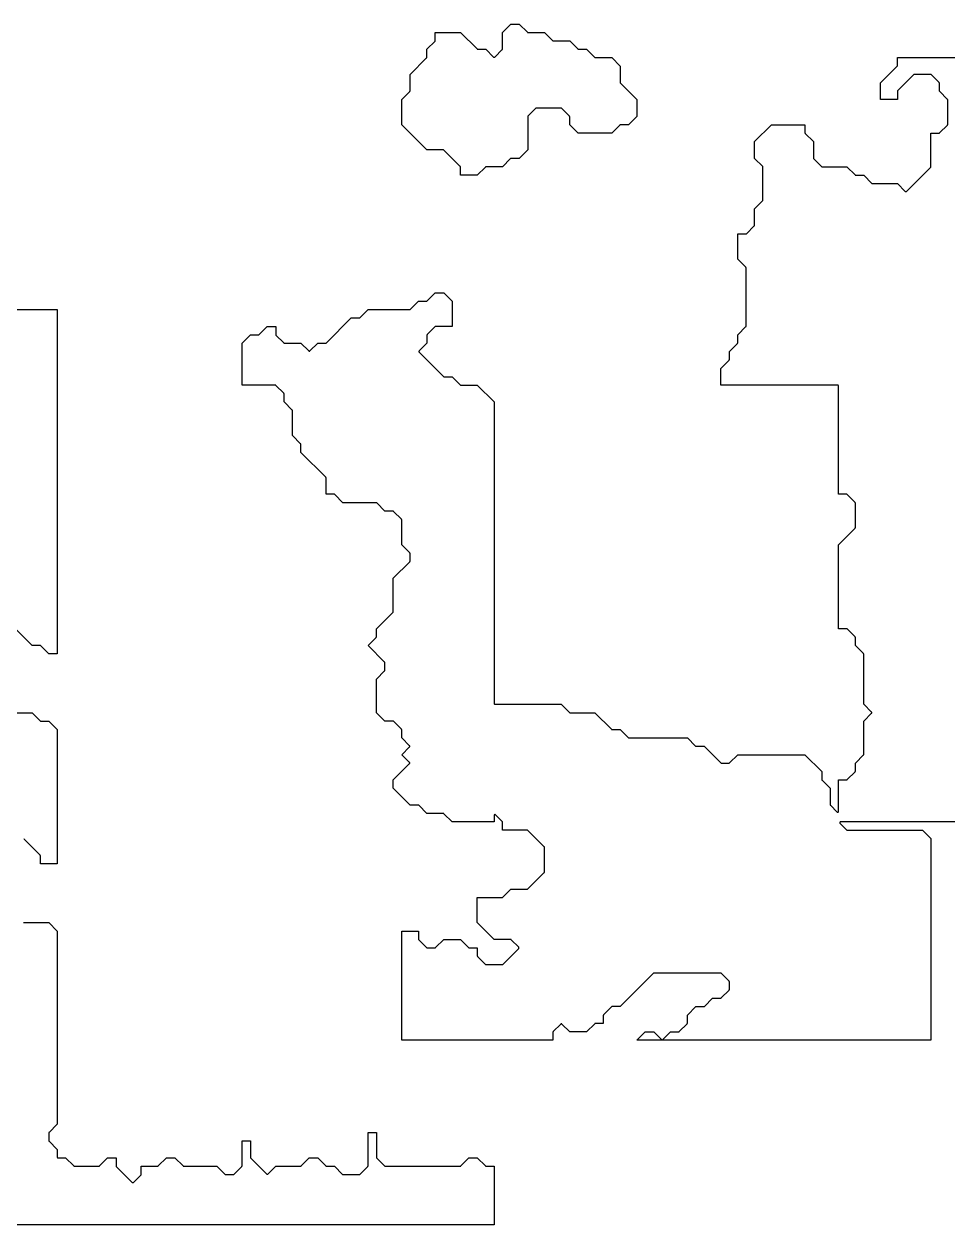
# Model space of a CAD drawing. Header units: metres. Extents: x 0 to 799, y 1 to 1100.
# Drawn here: x 579 to 689, y 1 to 144 of the extents above; entities that cross this region are included whole.
import ezdxf

# ---------------------------------------------------------------- set-up
doc = ezdxf.new("R2010")
doc.units = ezdxf.units.M
doc.layers.add('forest', color=7, linetype='Continuous')

msp = doc.modelspace()

# ---------------------------------------------------------------- linework, layer by layer
at = {"layer": 'forest', "color": 194}
for points in [[(624, 132), (624, 132), (624, 135), (624, 135), (624, 135), (624.97, 135.97), (624.98, 135.98), (624.98, 135.99), (624.99, 135.99), (624.99, 136), (625, 136.01), (625, 136.02), (625, 136.03), (625, 136.04), (625, 138), (625, 138), (625, 138), (626.97, 139.97), (626.98, 139.98), (626.98, 139.99), (626.99, 139.99), (626.99, 140), (627, 140.01), (627, 140.02), (627, 140.03), (627, 140.04), (627, 141), (627, 141), (627, 141), (627.97, 141.97), (627.98, 141.98), (627.98, 141.99), (627.99, 141.99), (627.99, 142), (628, 142.01), (628, 142.02), (628, 142.03), (628, 142.04), (628, 143), (628, 143), (628, 143), (631, 143), (631, 143), (631, 143), (632.97, 141.03), (632.98, 141.02), (632.99, 141.02), (632.99, 141.01), (633, 141.01), (633.01, 141), (633.02, 141), (633.03, 141), (633.04, 141), (634, 141), (634, 141), (634, 141), (634.93, 140.07), (634.94, 140.06), (634.94, 140.06), (634.95, 140.05), (634.96, 140.05), (634.97, 140.05), (634.98, 140.04), (634.99, 140.04), (635, 140.04), (635.01, 140.04), (635.02, 140.04), (635.03, 140.05), (635.04, 140.05), (635.05, 140.05), (635.06, 140.06), (635.06, 140.06), (635.07, 140.07), (635.97, 140.97), (635.98, 140.98), (635.98, 140.99), (635.99, 140.99), (635.99, 141), (636, 141.01), (636, 141.02), (636, 141.03), (636, 141.04), (636, 143), (636, 143), (636, 143), (637, 144), (637, 144), (637, 144), (638, 144), (638, 144), (638, 144), (638.97, 143.03), (638.98, 143.02), (638.99, 143.02), (638.99, 143.01), (639, 143.01), (639.01, 143), (639.02, 143), (639.03, 143), (639.04, 143), (641, 143), (641, 143), (641, 143), (641.97, 142.03), (641.98, 142.02), (641.99, 142.02), (641.99, 142.01), (642, 142.01), (642.01, 142), (642.02, 142), (642.03, 142), (642.04, 142), (644, 142), (644, 142), (644, 142), (644.97, 141.03), (644.98, 141.02), (644.99, 141.02), (644.99, 141.01), (645, 141.01), (645.01, 141), (645.02, 141), (645.03, 141), (645.04, 141), (646, 141), (646, 141), (646, 141), (646.97, 140.03), (646.98, 140.02), (646.99, 140.02), (646.99, 140.01), (647, 140.01), (647.01, 140), (647.02, 140), (647.03, 140), (647.04, 140), (649, 140), (649, 140), (649, 140), (650, 139), (650, 139), (650, 139), (650, 137.04), (650, 137.03), (650, 137.02), (650, 137.01), (650.01, 137), (650.01, 136.99), (650.02, 136.99), (650.02, 136.98), (650.03, 136.97), (652, 135), (652, 135), (652, 135), (652, 133), (652, 133), (652, 133), (651, 132), (651, 132), (651, 132), (650.04, 132), (650.03, 132), (650.02, 132), (650.01, 132), (650, 131.99), (649.99, 131.99), (649.99, 131.98), (649.98, 131.98), (649.97, 131.97), (649, 131), (649, 131), (649, 131), (645, 131), (645, 131), (645, 131), (644, 132), (644, 132), (644, 132), (644, 132.96), (644, 132.97), (644, 132.98), (644, 132.99), (643.99, 133), (643.99, 133.01), (643.98, 133.01), (643.98, 133.02), (643.97, 133.03), (643.03, 133.97), (643.02, 133.98), (643.01, 133.98), (643.01, 133.99), (643, 133.99), (642.99, 134), (642.98, 134), (642.97, 134), (642.96, 134), (640.04, 134), (640.03, 134), (640.02, 134), (640.01, 134), (640, 133.99), (639.99, 133.99), (639.99, 133.98), (639.98, 133.98), (639.97, 133.97), (639.03, 133.03), (639.02, 133.02), (639.02, 133.01), (639.01, 133.01), (639.01, 133), (639, 132.99), (639, 132.98), (639, 132.97), (639, 132.96), (639, 129), (639, 129), (639, 129), (638, 128), (638, 128), (638, 128), (637.04, 128), (637.03, 128), (637.02, 128), (637.01, 128), (637, 127.99), (636.99, 127.99), (636.99, 127.98), (636.98, 127.98), (636.97, 127.97), (636, 127), (636, 127), (636, 127), (634.04, 127), (634.03, 127), (634.02, 127), (634.01, 127), (634, 126.99), (633.99, 126.99), (633.99, 126.98), (633.98, 126.98), (633.97, 126.97), (633, 126), (633, 126), (633, 126), (631, 126), (631, 126), (631, 126), (631, 126.96), (631, 126.97), (631, 126.98), (631, 126.99), (630.99, 127), (630.99, 127.01), (630.98, 127.01), (630.98, 127.02), (630.97, 127.03), (629.03, 128.97), (629.02, 128.98), (629.01, 128.98), (629.01, 128.99), (629, 128.99), (628.99, 129), (628.98, 129), (628.97, 129), (628.96, 129), (627, 129), (627, 129), (627, 129), (624, 132), (624, 132)], [(605, 101), (605, 101), (605, 106), (605, 106), (605, 106), (606, 107), (606, 107), (606, 107), (606.96, 107), (606.97, 107), (606.98, 107), (606.99, 107), (607, 107.01), (607.01, 107.01), (607.01, 107.02), (607.02, 107.02), (607.03, 107.03), (608, 108), (608, 108), (608, 108), (609, 108), (609, 108), (609, 108), (609, 107.04), (609, 107.03), (609, 107.02), (609, 107.01), (609.01, 107), (609.01, 106.99), (609.02, 106.99), (609.02, 106.98), (609.03, 106.97), (609.97, 106.03), (609.98, 106.02), (609.99, 106.02), (609.99, 106.01), (610, 106.01), (610.01, 106), (610.02, 106), (610.03, 106), (610.04, 106), (612, 106), (612, 106), (612, 106), (612.93, 105.07), (612.94, 105.06), (612.94, 105.06), (612.95, 105.05), (612.96, 105.05), (612.97, 105.05), (612.98, 105.04), (612.99, 105.04), (613, 105.04), (613.01, 105.04), (613.02, 105.04), (613.03, 105.05), (613.04, 105.05), (613.05, 105.05), (613.06, 105.06), (613.06, 105.06), (613.07, 105.07), (614, 106), (614, 106), (614, 106), (614.96, 106), (614.97, 106), (614.98, 106), (614.99, 106), (615, 106.01), (615.01, 106.01), (615.01, 106.02), (615.02, 106.02), (615.03, 106.03), (618, 109), (618, 109), (618, 109), (618.96, 109), (618.97, 109), (618.98, 109), (618.99, 109), (619, 109.01), (619.01, 109.01), (619.01, 109.02), (619.02, 109.02), (619.03, 109.03), (620, 110), (620, 110), (620, 110), (624.96, 110), (624.97, 110), (624.98, 110), (624.99, 110), (625, 110.01), (625.01, 110.01), (625.01, 110.02), (625.02, 110.02), (625.03, 110.03), (626, 111), (626, 111), (626, 111), (626.96, 111), (626.97, 111), (626.98, 111), (626.99, 111), (627, 111.01), (627.01, 111.01), (627.01, 111.02), (627.02, 111.02), (627.03, 111.03), (628, 112), (628, 112), (628, 112), (629, 112), (629, 112), (629, 112), (630, 111), (630, 111), (630, 111), (630, 108), (630, 108), (630, 108), (628.04, 108), (628.03, 108), (628.02, 108), (628.01, 108), (628, 107.99), (627.99, 107.99), (627.99, 107.98), (627.98, 107.98), (627.97, 107.97), (627.03, 107.03), (627.02, 107.02), (627.02, 107.01), (627.01, 107.01), (627.01, 107), (627, 106.99), (627, 106.98), (627, 106.97), (627, 106.96), (627, 106), (627, 106), (627, 106), (626.07, 105.07), (626.06, 105.06), (626.06, 105.06), (626.05, 105.05), (626.05, 105.04), (626.05, 105.03), (626.04, 105.02), (626.04, 105.01), (626.04, 105), (626.04, 104.99), (626.04, 104.98), (626.05, 104.97), (626.05, 104.96), (626.05, 104.95), (626.06, 104.94), (626.06, 104.94), (626.07, 104.93), (628.97, 102.03), (628.98, 102.02), (628.99, 102.02), (628.99, 102.01), (629, 102.01), (629.01, 102), (629.02, 102), (629.03, 102), (629.04, 102), (630, 102), (630, 102), (630, 102), (630.97, 101.03), (630.98, 101.02), (630.99, 101.02), (630.99, 101.01), (631, 101.01), (631.01, 101), (631.02, 101), (631.03, 101), (631.04, 101), (633, 101), (633, 101), (633, 101), (635, 99), (635, 99), (635, 99), (635, 63.1), (635, 63.09), (635, 63.08), (635, 63.07), (635.01, 63.06), (635.01, 63.05), (635.02, 63.04), (635.02, 63.04), (635.03, 63.03), (635.04, 63.02), (635.04, 63.02), (635.05, 63.01), (635.06, 63.01), (635.07, 63), (635.08, 63), (635.09, 63), (635.1, 63), (643, 63), (643, 63), (643, 63), (643.97, 62.03), (643.98, 62.02), (643.99, 62.02), (643.99, 62.01), (644, 62.01), (644.01, 62), (644.02, 62), (644.03, 62), (644.04, 62), (647, 62), (647, 62), (647, 62), (648.97, 60.03), (648.98, 60.02), (648.99, 60.02), (648.99, 60.01), (649, 60.01), (649.01, 60), (649.02, 60), (649.03, 60), (649.04, 60), (650, 60), (650, 60), (650, 60), (650.97, 59.03), (650.98, 59.02), (650.99, 59.02), (650.99, 59.01), (651, 59.01), (651.01, 59), (651.02, 59), (651.03, 59), (651.04, 59), (658, 59), (658, 59), (658, 59), (658.97, 58.03), (658.98, 58.02), (658.99, 58.02), (658.99, 58.01), (659, 58.01), (659.01, 58), (659.02, 58), (659.03, 58), (659.04, 58), (660, 58), (660, 58), (660, 58), (661.97, 56.03), (661.98, 56.02), (661.99, 56.02), (661.99, 56.01), (662, 56.01), (662.01, 56), (662.02, 56), (662.03, 56), (662.04, 56), (662.96, 56), (662.97, 56), (662.98, 56), (662.99, 56), (663, 56.01), (663.01, 56.01), (663.01, 56.02), (663.02, 56.02), (663.03, 56.03), (664, 57), (664, 57), (664, 57), (672, 57), (672, 57), (672, 57), (674, 55), (674, 55), (674, 55), (674, 54.04), (674, 54.03), (674, 54.02), (674, 54.01), (674.01, 54), (674.01, 53.99), (674.02, 53.99), (674.02, 53.98), (674.03, 53.97), (675, 53), (675, 53), (675, 53), (675, 51.04), (675, 51.03), (675, 51.02), (675, 51.01), (675.01, 51), (675.01, 50.99), (675.02, 50.99), (675.02, 50.98), (675.03, 50.97), (675.83, 50.17), (675.84, 50.16), (675.84, 50.16), (675.85, 50.15), (675.86, 50.15), (675.87, 50.15), (675.88, 50.14), (675.89, 50.14), (675.9, 50.14), (675.91, 50.14), (675.92, 50.14), (675.93, 50.15), (675.94, 50.15), (675.95, 50.15), (675.96, 50.16), (675.96, 50.16), (675.97, 50.17), (675.98, 50.18), (675.98, 50.19), (675.99, 50.19), (675.99, 50.2), (676, 50.21), (676, 50.22), (676, 50.23), (676, 50.24), (676, 54), (676, 54), (676, 54), (676.96, 54), (676.97, 54), (676.98, 54), (676.99, 54), (677, 54.01), (677.01, 54.01), (677.01, 54.02), (677.02, 54.02), (677.03, 54.03), (677.97, 54.97), (677.98, 54.98), (677.98, 54.99), (677.99, 54.99), (677.99, 55), (678, 55.01), (678, 55.02), (678, 55.03), (678, 55.04), (678, 56), (678, 56), (678, 56), (678.97, 56.97), (678.98, 56.98), (678.98, 56.99), (678.99, 56.99), (678.99, 57), (679, 57.01), (679, 57.02), (679, 57.03), (679, 57.04), (679, 61), (679, 61), (679, 61), (679.93, 61.93), (679.94, 61.94), (679.94, 61.94), (679.95, 61.95), (679.95, 61.96), (679.95, 61.97), (679.96, 61.98), (679.96, 61.99), (679.96, 62), (679.96, 62.01), (679.96, 62.02), (679.95, 62.03), (679.95, 62.04), (679.95, 62.05), (679.94, 62.06), (679.94, 62.06), (679.93, 62.07), (679, 63), (679, 63), (679, 63), (679, 68.96), (679, 68.97), (679, 68.98), (679, 68.99), (678.99, 69), (678.99, 69.01), (678.98, 69.01), (678.98, 69.02), (678.97, 69.03), (678, 70), (678, 70), (678, 70), (678, 70.96), (678, 70.97), (678, 70.98), (678, 70.99), (677.99, 71), (677.99, 71.01), (677.98, 71.01), (677.98, 71.02), (677.97, 71.03), (677.03, 71.97), (677.02, 71.98), (677.01, 71.98), (677.01, 71.99), (677, 71.99), (676.99, 72), (676.98, 72), (676.97, 72), (676.96, 72), (676, 72), (676, 72), (676, 72), (676, 82), (676, 82), (676, 82), (677.97, 83.97), (677.98, 83.98), (677.98, 83.99), (677.99, 83.99), (677.99, 84), (678, 84.01), (678, 84.02), (678, 84.03), (678, 84.04), (678, 86.96), (678, 86.97), (678, 86.98), (678, 86.99), (677.99, 87), (677.99, 87.01), (677.98, 87.01), (677.98, 87.02), (677.97, 87.03), (677.03, 87.97), (677.02, 87.98), (677.01, 87.98), (677.01, 87.99), (677, 87.99), (676.99, 88), (676.98, 88), (676.97, 88), (676.96, 88), (676, 88), (676, 88), (676, 88), (676, 100.9), (676, 100.91), (676, 100.92), (676, 100.93), (675.99, 100.94), (675.99, 100.95), (675.98, 100.96), (675.98, 100.96), (675.97, 100.97), (675.96, 100.98), (675.96, 100.98), (675.95, 100.99), (675.94, 100.99), (675.93, 101), (675.92, 101), (675.91, 101), (675.9, 101), (662, 101), (662, 101), (662, 101), (662, 103), (662, 103), (662, 103), (662.97, 103.97), (662.98, 103.98), (662.98, 103.99), (662.99, 103.99), (662.99, 104), (663, 104.01), (663, 104.02), (663, 104.03), (663, 104.04), (663, 105), (663, 105), (663, 105), (663.97, 105.97), (663.98, 105.98), (663.98, 105.99), (663.99, 105.99), (663.99, 106), (664, 106.01), (664, 106.02), (664, 106.03), (664, 106.04), (664, 107), (664, 107), (664, 107), (664.97, 107.97), (664.98, 107.98), (664.98, 107.99), (664.99, 107.99), (664.99, 108), (665, 108.01), (665, 108.02), (665, 108.03), (665, 108.04), (665, 114.96), (665, 114.97), (665, 114.98), (665, 114.99), (664.99, 115), (664.99, 115.01), (664.98, 115.01), (664.98, 115.02), (664.97, 115.03), (664, 116), (664, 116), (664, 116), (664, 119), (664, 119), (664, 119), (664.96, 119), (664.97, 119), (664.98, 119), (664.99, 119), (665, 119.01), (665.01, 119.01), (665.01, 119.02), (665.02, 119.02), (665.03, 119.03), (665.97, 119.97), (665.98, 119.98), (665.98, 119.99), (665.99, 119.99), (665.99, 120), (666, 120.01), (666, 120.02), (666, 120.03), (666, 120.04), (666, 122), (666, 122), (666, 122), (666.97, 122.97), (666.98, 122.98), (666.98, 122.99), (666.99, 122.99), (666.99, 123), (667, 123.01), (667, 123.02), (667, 123.03), (667, 123.04), (667, 126.96), (667, 126.97), (667, 126.98), (667, 126.99), (666.99, 127), (666.99, 127.01), (666.98, 127.01), (666.98, 127.02), (666.97, 127.03), (666, 128), (666, 128), (666, 128), (666, 130), (666, 130), (666, 130), (668, 132), (668, 132), (668, 132), (672, 132), (672, 132), (672, 132), (672, 131.04), (672, 131.03), (672, 131.02), (672, 131.01), (672.01, 131), (672.01, 130.99), (672.02, 130.99), (672.02, 130.98), (672.03, 130.97), (673, 130), (673, 130), (673, 130), (673, 128.04), (673, 128.03), (673, 128.02), (673, 128.01), (673.01, 128), (673.01, 127.99), (673.02, 127.99), (673.02, 127.98), (673.03, 127.97), (673.97, 127.03), (673.98, 127.02), (673.99, 127.02), (673.99, 127.01), (674, 127.01), (674.01, 127), (674.02, 127), (674.03, 127), (674.04, 127), (677, 127), (677, 127), (677, 127), (677.97, 126.03), (677.98, 126.02), (677.99, 126.02), (677.99, 126.01), (678, 126.01), (678.01, 126), (678.02, 126), (678.03, 126), (678.04, 126), (679, 126), (679, 126), (679, 126), (679.97, 125.03), (679.98, 125.02), (679.99, 125.02), (679.99, 125.01), (680, 125.01), (680.01, 125), (680.02, 125), (680.03, 125), (680.04, 125), (683, 125), (683, 125), (683, 125), (683.93, 124.07), (683.94, 124.06), (683.94, 124.06), (683.95, 124.05), (683.96, 124.05), (683.97, 124.05), (683.98, 124.04), (683.99, 124.04), (684, 124.04), (684.01, 124.04), (684.02, 124.04), (684.03, 124.05), (684.04, 124.05), (684.05, 124.05), (684.06, 124.06), (684.06, 124.06), (684.07, 124.07), (686.97, 126.97), (686.98, 126.98), (686.98, 126.99), (686.99, 126.99), (686.99, 127), (687, 127.01), (687, 127.02), (687, 127.03), (687, 127.04), (687, 131), (687, 131), (687, 131), (687.96, 131), (687.97, 131), (687.98, 131), (687.99, 131), (688, 131.01), (688.01, 131.01), (688.01, 131.02), (688.02, 131.02), (688.03, 131.03), (688.97, 131.97), (688.98, 131.98), (688.98, 131.99), (688.99, 131.99), (688.99, 132), (689, 132.01), (689, 132.02), (689, 132.03), (689, 132.04), (689, 134.96), (689, 134.97), (689, 134.98), (689, 134.99), (688.99, 135), (688.99, 135.01), (688.98, 135.01), (688.98, 135.02), (688.97, 135.03), (688, 136), (688, 136), (688, 136), (688, 136.96), (688, 136.97), (688, 136.98), (688, 136.99), (687.99, 137), (687.99, 137.01), (687.98, 137.01), (687.98, 137.02), (687.97, 137.03), (687.03, 137.97), (687.02, 137.98), (687.01, 137.98), (687.01, 137.99), (687, 137.99), (686.99, 138), (686.98, 138), (686.97, 138), (686.96, 138), (685.04, 138), (685.03, 138), (685.02, 138), (685.01, 138), (685, 137.99), (684.99, 137.99), (684.99, 137.98), (684.98, 137.98), (684.97, 137.97), (683.03, 136.03), (683.02, 136.02), (683.02, 136.01), (683.01, 136.01), (683.01, 136), (683, 135.99), (683, 135.98), (683, 135.97), (683, 135.96), (683, 135), (683, 135), (683, 135), (681, 135), (681, 135), (681, 135), (681, 137), (681, 137), (681, 137), (682.97, 138.97), (682.98, 138.98), (682.98, 138.99), (682.99, 138.99), (682.99, 139), (683, 139.01), (683, 139.02), (683, 139.03), (683, 139.04), (683, 140), (683, 140), (683, 140), (699, 140)], [(577, 110), (583, 110), (583, 110), (583, 110), (583, 69), (583, 69), (583, 69), (582, 69), (582, 69), (582, 69), (581.03, 69.97), (581.02, 69.98), (581.01, 69.98), (581.01, 69.99), (581, 69.99), (580.99, 70), (580.98, 70), (580.97, 70), (580.96, 70), (580, 70), (580, 70), (580, 70), (578.03, 71.97)], [(707.96, 49), (676.24, 49), (676.23, 49), (676.22, 49), (676.21, 49), (676.2, 48.99), (676.19, 48.99), (676.19, 48.98), (676.18, 48.98), (676.17, 48.97), (676.16, 48.96), (676.16, 48.96), (676.15, 48.95), (676.15, 48.94), (676.15, 48.93), (676.14, 48.92), (676.14, 48.91), (676.14, 48.9), (676.14, 48.89), (676.14, 48.88), (676.15, 48.87), (676.15, 48.86), (676.15, 48.85), (676.16, 48.84), (676.16, 48.84), (676.17, 48.83), (676.97, 48.03), (676.98, 48.02), (676.99, 48.02), (676.99, 48.01), (677, 48.01), (677.01, 48), (677.02, 48), (677.03, 48), (677.04, 48), (686, 48), (686, 48), (686, 48), (687, 47), (687, 47), (687, 47), (687, 23), (687, 23), (687, 23), (652, 23), (652, 23), (652, 23), (653, 24), (653, 24), (653, 24), (654, 24), (654, 24), (654, 24), (654.93, 23.07), (654.94, 23.06), (654.94, 23.06), (654.95, 23.05), (654.96, 23.05), (654.97, 23.05), (654.98, 23.04), (654.99, 23.04), (655, 23.04), (655.01, 23.04), (655.02, 23.04), (655.03, 23.05), (655.04, 23.05), (655.05, 23.05), (655.06, 23.06), (655.06, 23.06), (655.07, 23.07), (656, 24), (656, 24), (656, 24), (656.96, 24), (656.97, 24), (656.98, 24), (656.99, 24), (657, 24.01), (657.01, 24.01), (657.01, 24.02), (657.02, 24.02), (657.03, 24.03), (657.97, 24.97), (657.98, 24.98), (657.98, 24.99), (657.99, 24.99), (657.99, 25), (658, 25.01), (658, 25.02), (658, 25.03), (658, 25.04), (658, 26), (658, 26), (658, 26), (659, 27), (659, 27), (659, 27), (659.96, 27), (659.97, 27), (659.98, 27), (659.99, 27), (660, 27.01), (660.01, 27.01), (660.01, 27.02), (660.02, 27.02), (660.03, 27.03), (661, 28), (661, 28), (661, 28), (661.96, 28), (661.97, 28), (661.98, 28), (661.99, 28), (662, 28.01), (662.01, 28.01), (662.01, 28.02), (662.02, 28.02), (662.03, 28.03), (662.97, 28.97), (662.98, 28.98), (662.98, 28.99), (662.99, 28.99), (662.99, 29), (663, 29.01), (663, 29.02), (663, 29.03), (663, 29.04), (663, 29.96), (663, 29.97), (663, 29.98), (663, 29.99), (662.99, 30), (662.99, 30.01), (662.98, 30.01), (662.98, 30.02), (662.97, 30.03), (662.03, 30.97), (662.02, 30.98), (662.01, 30.98), (662.01, 30.99), (662, 30.99), (661.99, 31), (661.98, 31), (661.97, 31), (661.96, 31), (654.04, 31), (654.03, 31), (654.02, 31), (654.01, 31), (654, 30.99), (653.99, 30.99), (653.99, 30.98), (653.98, 30.98), (653.97, 30.97), (650, 27), (650, 27), (650, 27), (649.04, 27), (649.03, 27), (649.02, 27), (649.01, 27), (649, 26.99), (648.99, 26.99), (648.99, 26.98), (648.98, 26.98), (648.97, 26.97), (648.03, 26.03), (648.02, 26.02), (648.02, 26.01), (648.01, 26.01), (648.01, 26), (648, 25.99), (648, 25.98), (648, 25.97), (648, 25.96), (648, 25), (648, 25), (648, 25), (647.04, 25), (647.03, 25), (647.02, 25), (647.01, 25), (647, 24.99), (646.99, 24.99), (646.99, 24.98), (646.98, 24.98), (646.97, 24.97), (646, 24), (646, 24), (646, 24), (644, 24), (644, 24), (644, 24), (643.07, 24.93), (643.06, 24.94), (643.06, 24.94), (643.05, 24.95), (643.04, 24.95), (643.03, 24.95), (643.02, 24.96), (643.01, 24.96), (643, 24.96), (642.99, 24.96), (642.98, 24.96), (642.97, 24.95), (642.96, 24.95), (642.95, 24.95), (642.94, 24.94), (642.94, 24.94), (642.93, 24.93), (642.03, 24.03), (642.02, 24.02), (642.02, 24.01), (642.01, 24.01), (642.01, 24), (642, 23.99), (642, 23.98), (642, 23.97), (642, 23.96), (642, 23), (642, 23), (642, 23), (624, 23), (624, 23), (624, 23), (624, 36), (624, 36), (624, 36), (626, 36), (626, 36), (626, 36), (626, 35.04), (626, 35.03), (626, 35.02), (626, 35.01), (626.01, 35), (626.01, 34.99), (626.02, 34.99), (626.02, 34.98), (626.03, 34.97), (626.97, 34.03), (626.98, 34.02), (626.99, 34.02), (626.99, 34.01), (627, 34.01), (627.01, 34), (627.02, 34), (627.03, 34), (627.04, 34), (627.96, 34), (627.97, 34), (627.98, 34), (627.99, 34), (628, 34.01), (628.01, 34.01), (628.01, 34.02), (628.02, 34.02), (628.03, 34.03), (629, 35), (629, 35), (629, 35), (631, 35), (631, 35), (631, 35), (631.97, 34.03), (631.98, 34.02), (631.99, 34.02), (631.99, 34.01), (632, 34.01), (632.01, 34), (632.02, 34), (632.03, 34), (632.04, 34), (633, 34), (633, 34), (633, 34), (633, 33.04), (633, 33.03), (633, 33.02), (633, 33.01), (633.01, 33), (633.01, 32.99), (633.02, 32.99), (633.02, 32.98), (633.03, 32.97), (633.97, 32.03), (633.98, 32.02), (633.99, 32.02), (633.99, 32.01), (634, 32.01), (634.01, 32), (634.02, 32), (634.03, 32), (634.04, 32), (635.96, 32), (635.97, 32), (635.98, 32), (635.99, 32), (636, 32.01), (636.01, 32.01), (636.01, 32.02), (636.02, 32.02), (636.03, 32.03), (637.93, 33.93), (637.94, 33.94), (637.94, 33.94), (637.95, 33.95), (637.95, 33.96), (637.95, 33.97), (637.96, 33.98), (637.96, 33.99), (637.96, 34), (637.96, 34.01), (637.96, 34.02), (637.95, 34.03), (637.95, 34.04), (637.95, 34.05), (637.94, 34.06), (637.94, 34.06), (637.93, 34.07), (637.03, 34.97), (637.02, 34.98), (637.01, 34.98), (637.01, 34.99), (637, 34.99), (636.99, 35), (636.98, 35), (636.97, 35), (636.96, 35), (635, 35), (635, 35), (635, 35), (633, 37), (633, 37), (633, 37), (633, 40), (633, 40), (633, 40), (635.96, 40), (635.97, 40), (635.98, 40), (635.99, 40), (636, 40.01), (636.01, 40.01), (636.01, 40.02), (636.02, 40.02), (636.03, 40.03), (637, 41), (637, 41), (637, 41), (638.96, 41), (638.97, 41), (638.98, 41), (638.99, 41), (639, 41.01), (639.01, 41.01), (639.01, 41.02), (639.02, 41.02), (639.03, 41.03), (640.97, 42.97), (640.98, 42.98), (640.98, 42.99), (640.99, 42.99), (640.99, 43), (641, 43.01), (641, 43.02), (641, 43.03), (641, 43.04), (641, 45.96), (641, 45.97), (641, 45.98), (641, 45.99), (640.99, 46), (640.99, 46.01), (640.98, 46.01), (640.98, 46.02), (640.97, 46.03), (639.03, 47.97), (639.02, 47.98), (639.01, 47.98), (639.01, 47.99), (639, 47.99), (638.99, 48), (638.98, 48), (638.97, 48), (638.96, 48), (636, 48), (636, 48), (636, 48), (636, 48.96), (636, 48.97), (636, 48.98), (636, 48.99), (635.99, 49), (635.99, 49.01), (635.98, 49.01), (635.98, 49.02), (635.97, 49.03), (635.17, 49.83), (635.16, 49.84), (635.16, 49.84), (635.15, 49.85), (635.14, 49.85), (635.13, 49.85), (635.12, 49.86), (635.11, 49.86), (635.1, 49.86), (635.09, 49.86), (635.08, 49.86), (635.07, 49.85), (635.06, 49.85), (635.05, 49.85), (635.04, 49.84), (635.04, 49.84), (635.03, 49.83), (635.02, 49.82), (635.02, 49.81), (635.01, 49.81), (635.01, 49.8), (635, 49.79), (635, 49.78), (635, 49.77), (635, 49.76), (635, 49), (635, 49), (635, 49), (630, 49), (630, 49), (630, 49), (629.03, 49.97), (629.02, 49.98), (629.01, 49.98), (629.01, 49.99), (629, 49.99), (628.99, 50), (628.98, 50), (628.97, 50), (628.96, 50), (627, 50), (627, 50), (627, 50), (626.03, 50.97), (626.02, 50.98), (626.01, 50.98), (626.01, 50.99), (626, 50.99), (625.99, 51), (625.98, 51), (625.97, 51), (625.96, 51), (625, 51), (625, 51), (625, 51), (623, 53), (623, 53), (623, 53), (623, 54), (623, 54), (623, 54), (624.93, 55.93), (624.94, 55.94), (624.94, 55.94), (624.95, 55.95), (624.95, 55.96), (624.95, 55.97), (624.96, 55.98), (624.96, 55.99), (624.96, 56), (624.96, 56.01), (624.96, 56.02), (624.95, 56.03), (624.95, 56.04), (624.95, 56.05), (624.94, 56.06), (624.94, 56.06), (624.93, 56.07), (624, 57), (624, 57), (624, 57), (624.93, 57.93), (624.94, 57.94), (624.94, 57.94), (624.95, 57.95), (624.95, 57.96), (624.95, 57.97), (624.96, 57.98), (624.96, 57.99), (624.96, 58), (624.96, 58.01), (624.96, 58.02), (624.95, 58.03), (624.95, 58.04), (624.95, 58.05), (624.94, 58.06), (624.94, 58.06), (624.93, 58.07), (624, 59), (624, 59), (624, 59), (624, 59.96), (624, 59.97), (624, 59.98), (624, 59.99), (623.99, 60), (623.99, 60.01), (623.98, 60.01), (623.98, 60.02), (623.97, 60.03), (623.03, 60.97), (623.02, 60.98), (623.01, 60.98), (623.01, 60.99), (623, 60.99), (622.99, 61), (622.98, 61), (622.97, 61), (622.96, 61), (622, 61), (622, 61), (622, 61), (621, 62), (621, 62), (621, 62), (621, 66), (621, 66), (621, 66), (621.97, 66.97), (621.98, 66.98), (621.98, 66.99), (621.99, 66.99), (621.99, 67), (622, 67.01), (622, 67.02), (622, 67.03), (622, 67.04), (622, 67.96), (622, 67.97), (622, 67.98), (622, 67.99), (621.99, 68), (621.99, 68.01), (621.98, 68.01), (621.98, 68.02), (621.97, 68.03), (620, 70), (620, 70), (620, 70), (620.97, 70.97), (620.98, 70.98), (620.98, 70.99), (620.99, 70.99), (620.99, 71), (621, 71.01), (621, 71.02), (621, 71.03), (621, 71.04), (621, 72), (621, 72), (621, 72), (622.97, 73.97), (622.98, 73.98), (622.98, 73.99), (622.99, 73.99), (622.99, 74), (623, 74.01), (623, 74.02), (623, 74.03), (623, 74.04), (623, 78), (623, 78), (623, 78), (624.97, 79.97), (624.98, 79.98), (624.98, 79.99), (624.99, 79.99), (624.99, 80), (625, 80.01), (625, 80.02), (625, 80.03), (625, 80.04), (625, 80.96), (625, 80.97), (625, 80.98), (625, 80.99), (624.99, 81), (624.99, 81.01), (624.98, 81.01), (624.98, 81.02), (624.97, 81.03), (624, 82), (624, 82), (624, 82), (624, 84.96), (624, 84.97), (624, 84.98), (624, 84.99), (623.99, 85), (623.99, 85.01), (623.98, 85.01), (623.98, 85.02), (623.97, 85.03), (623.03, 85.97), (623.02, 85.98), (623.01, 85.98), (623.01, 85.99), (623, 85.99), (622.99, 86), (622.98, 86), (622.97, 86), (622.96, 86), (622, 86), (622, 86), (622, 86), (621.03, 86.97), (621.02, 86.98), (621.01, 86.98), (621.01, 86.99), (621, 86.99), (620.99, 87), (620.98, 87), (620.97, 87), (620.96, 87), (617, 87), (617, 87), (617, 87), (616.03, 87.97), (616.02, 87.98), (616.01, 87.98), (616.01, 87.99), (616, 87.99), (615.99, 88), (615.98, 88), (615.97, 88), (615.96, 88), (615, 88), (615, 88), (615, 88), (615, 89.96), (615, 89.97), (615, 89.98), (615, 89.99), (614.99, 90), (614.99, 90.01), (614.98, 90.01), (614.98, 90.02), (614.97, 90.03), (612, 93), (612, 93), (612, 93), (612, 93.96), (612, 93.97), (612, 93.98), (612, 93.99), (611.99, 94), (611.99, 94.01), (611.98, 94.01), (611.98, 94.02), (611.97, 94.03), (611, 95), (611, 95), (611, 95), (611, 97.96), (611, 97.97), (611, 97.98), (611, 97.99), (610.99, 98), (610.99, 98.01), (610.98, 98.01), (610.98, 98.02), (610.97, 98.03), (610, 99), (610, 99), (610, 99), (610, 99.96), (610, 99.97), (610, 99.98), (610, 99.99), (609.99, 100), (609.99, 100.01), (609.98, 100.01), (609.98, 100.02), (609.97, 100.03), (609.03, 100.97), (609.02, 100.98), (609.01, 100.98), (609.01, 100.99), (609, 100.99), (608.99, 101), (608.98, 101), (608.97, 101), (608.96, 101), (605, 101), (605, 101)], [(578.04, 62), (580, 62), (580, 62), (580, 62), (580.97, 61.03), (580.98, 61.02), (580.99, 61.02), (580.99, 61.01), (581, 61.01), (581.01, 61), (581.02, 61), (581.03, 61), (581.04, 61), (582, 61), (582, 61), (582, 61), (583, 60), (583, 60), (583, 60), (583, 44), (583, 44), (583, 44), (581, 44), (581, 44), (581, 44), (581, 44.96), (581, 44.97), (581, 44.98), (581, 44.99), (580.99, 45), (580.99, 45.01), (580.98, 45.01), (580.98, 45.02), (580.97, 45.03), (579.07, 46.93), (579.06, 46.94), (579.06, 46.94), (579.05, 46.95), (579.04, 46.95)], [(579, 37), (582, 37), (582, 37), (582, 37), (583, 36), (583, 36), (583, 36), (583, 13), (583, 13), (583, 13), (582.03, 12.03), (582.02, 12.02), (582.02, 12.01), (582.01, 12.01), (582.01, 12), (582, 11.99), (582, 11.98), (582, 11.97), (582, 11.96), (582, 11.04), (582, 11.03), (582, 11.02), (582, 11.01), (582.01, 11), (582.01, 10.99), (582.02, 10.99), (582.02, 10.98), (582.03, 10.97), (583, 10), (583, 10), (583, 10), (583, 9.1), (583, 9.09), (583, 9.08), (583, 9.07), (583.01, 9.06), (583.01, 9.05), (583.02, 9.04), (583.02, 9.04), (583.03, 9.03), (583.04, 9.02), (583.04, 9.02), (583.05, 9.01), (583.06, 9.01), (583.07, 9), (583.08, 9), (583.09, 9), (583.1, 9), (584, 9), (584, 9), (584, 9), (584.97, 8.03), (584.98, 8.02), (584.99, 8.02), (584.99, 8.01), (585, 8.01), (585.01, 8), (585.02, 8), (585.03, 8), (585.04, 8), (587.96, 8), (587.97, 8), (587.98, 8), (587.99, 8), (588, 8.01), (588.01, 8.01), (588.01, 8.02), (588.02, 8.02), (588.03, 8.03), (589, 9), (589, 9), (589, 9), (590, 9), (590, 9), (590, 9), (590, 8.04), (590, 8.03), (590, 8.02), (590, 8.01), (590.01, 8), (590.01, 7.99), (590.02, 7.99), (590.02, 7.98), (590.03, 7.97), (591.93, 6.07), (591.94, 6.06), (591.94, 6.06), (591.95, 6.05), (591.96, 6.05), (591.97, 6.05), (591.98, 6.04), (591.99, 6.04), (592, 6.04), (592.01, 6.04), (592.02, 6.04), (592.03, 6.05), (592.04, 6.05), (592.05, 6.05), (592.06, 6.06), (592.06, 6.06), (592.07, 6.07), (592.97, 6.97), (592.98, 6.98), (592.98, 6.99), (592.99, 6.99), (592.99, 7), (593, 7.01), (593, 7.02), (593, 7.03), (593, 7.04), (593, 8), (593, 8), (593, 8), (594.96, 8), (594.97, 8), (594.98, 8), (594.99, 8), (595, 8.01), (595.01, 8.01), (595.01, 8.02), (595.02, 8.02), (595.03, 8.03), (596, 9), (596, 9), (596, 9), (597, 9), (597, 9), (597, 9), (597.97, 8.03), (597.98, 8.02), (597.99, 8.02), (597.99, 8.01), (598, 8.01), (598.01, 8), (598.02, 8), (598.03, 8), (598.04, 8), (602, 8), (602, 8), (602, 8), (602.97, 7.03), (602.98, 7.02), (602.99, 7.02), (602.99, 7.01), (603, 7.01), (603.01, 7), (603.02, 7), (603.03, 7), (603.04, 7), (603.96, 7), (603.97, 7), (603.98, 7), (603.99, 7), (604, 7.01), (604.01, 7.01), (604.01, 7.02), (604.02, 7.02), (604.03, 7.03), (604.97, 7.97), (604.98, 7.98), (604.98, 7.99), (604.99, 7.99), (604.99, 8), (605, 8.01), (605, 8.02), (605, 8.03), (605, 8.04), (605, 11), (605, 11), (605, 11), (606, 11), (606, 11), (606, 11), (606, 9.04), (606, 9.03), (606, 9.02), (606, 9.01), (606.01, 9), (606.01, 8.99), (606.02, 8.99), (606.02, 8.98), (606.03, 8.97), (607.93, 7.07), (607.94, 7.06), (607.94, 7.06), (607.95, 7.05), (607.96, 7.05), (607.97, 7.05), (607.98, 7.04), (607.99, 7.04), (608, 7.04), (608.01, 7.04), (608.02, 7.04), (608.03, 7.05), (608.04, 7.05), (608.05, 7.05), (608.06, 7.06), (608.06, 7.06), (608.07, 7.07), (609, 8), (609, 8), (609, 8), (611.96, 8), (611.97, 8), (611.98, 8), (611.99, 8), (612, 8.01), (612.01, 8.01), (612.01, 8.02), (612.02, 8.02), (612.03, 8.03), (613, 9), (613, 9), (613, 9), (614, 9), (614, 9), (614, 9), (614.97, 8.03), (614.98, 8.02), (614.99, 8.02), (614.99, 8.01), (615, 8.01), (615.01, 8), (615.02, 8), (615.03, 8), (615.04, 8), (616, 8), (616, 8), (616, 8), (616.97, 7.03), (616.98, 7.02), (616.99, 7.02), (616.99, 7.01), (617, 7.01), (617.01, 7), (617.02, 7), (617.03, 7), (617.04, 7), (618.96, 7), (618.97, 7), (618.98, 7), (618.99, 7), (619, 7.01), (619.01, 7.01), (619.01, 7.02), (619.02, 7.02), (619.03, 7.03), (619.97, 7.97), (619.98, 7.98), (619.98, 7.99), (619.99, 7.99), (619.99, 8), (620, 8.01), (620, 8.02), (620, 8.03), (620, 8.04), (620, 12), (620, 12), (620, 12), (621, 12), (621, 12), (621, 12), (621, 9.04), (621, 9.03), (621, 9.02), (621, 9.01), (621.01, 9), (621.01, 8.99), (621.02, 8.99), (621.02, 8.98), (621.03, 8.97), (621.97, 8.03), (621.98, 8.02), (621.99, 8.02), (621.99, 8.01), (622, 8.01), (622.01, 8), (622.02, 8), (622.03, 8), (622.04, 8), (630.96, 8), (630.97, 8), (630.98, 8), (630.99, 8), (631, 8.01), (631.01, 8.01), (631.01, 8.02), (631.02, 8.02), (631.03, 8.03), (632, 9), (632, 9), (632, 9), (633, 9), (633, 9), (633, 9), (633.97, 8.03), (633.98, 8.02), (633.99, 8.02), (633.99, 8.01), (634, 8.01), (634.01, 8), (634.02, 8), (634.03, 8), (634.04, 8), (635, 8), (635, 8), (635, 8), (635, 1), (635, 1), (635, 1), (312, 1)]]:
    msp.add_lwpolyline(points, dxfattribs=at)

doc.saveas('drawing.dxf')
